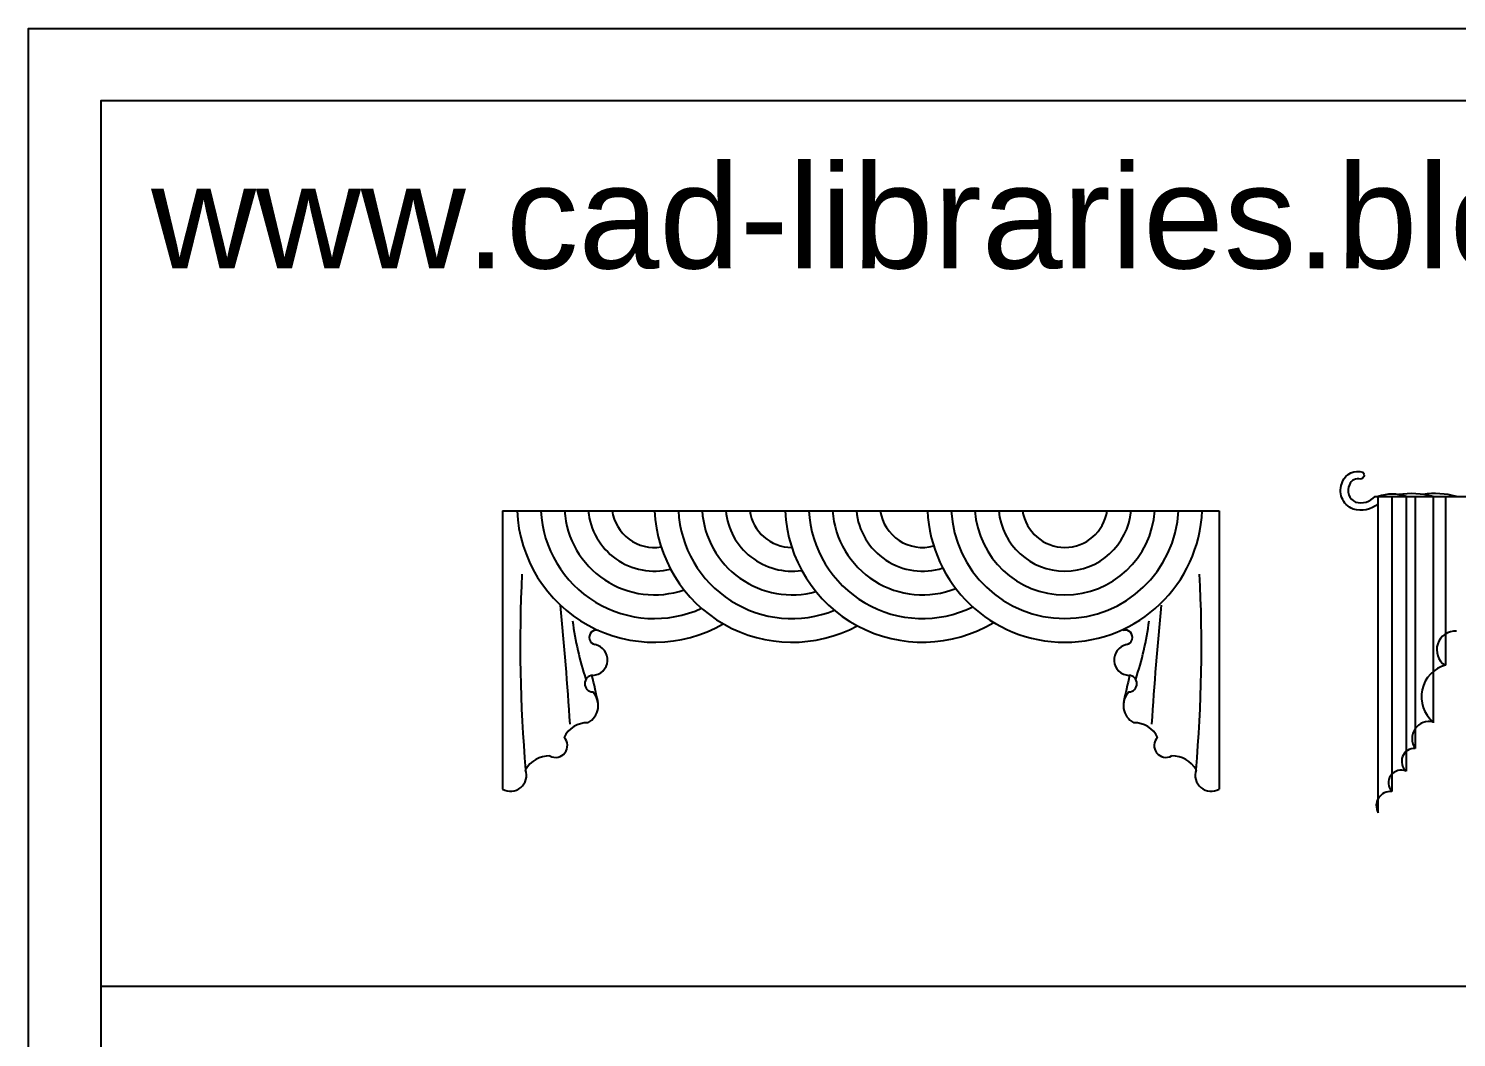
# Model space of a CAD drawing. Header units: inches. Extents: x 10 to 52.5, y 12.6 to 37.4.
# Drawn here: x 31.53 to 38.19, y 32.66 to 37.37 of the extents above; entities that cross this region are included whole.
import ezdxf

# ---------------------------------------------------------------- set-up
doc = ezdxf.new("R2010")
doc.units = ezdxf.units.IN
doc.header["$MEASUREMENT"] = 0
for name, color, linetype in [('02', 2, 'Continuous'), ('4', 4, 'Continuous'), ('kadrbm', 4, 'Continuous')]:
    doc.layers.add(name, color=color, linetype=linetype)
doc.styles.add('bmmm', font='swissel.ttf')

# ---------------------------------------------------------------- blocks, each defined once
blk = doc.blocks.new('kadrbm')
at = {"layer": 'kadrbm', "color": 4}
blk.add_lwpolyline([(0, 0), (0, 24.7972), (21, 24.7972), (21, 0), (0, 0)], close=True, dxfattribs=at)
blk.add_lwpolyline([(20.6631, 0.3257), (20.6631, 24.4603), (0.3369, 24.4603), (0.3369, 0.3257), (20.6631, 0.3257)], dxfattribs=at)
at = {"layer": 'kadrbm', "color": 211, "true_color": 0xf674fb, "style": 'bmmm'}
blk.add_text('www.cad-libraries.blogspot.com', height=0.485134, dxfattribs=at).set_placement((0.5726, 23.6772))

msp = doc.modelspace()

# ---------------------------------------------------------------- linework, layer by layer
at = {"layer": '02'}
for p, q in [((37.8279, 33.7121), (37.8279, 35.1891)), ((37.8917, 35.1891), (37.8917, 33.8112)), ((37.9588, 35.1891), (37.9588, 33.906)), ((38.0008, 35.1891), (38.001, 34.0127)), ((38.0846, 35.1891), (38.0846, 34.1323)), ((38.1433, 35.1891), (38.1433, 34.4015))]:
    msp.add_line(p, q, dxfattribs=at)
for points in [[(37.8279, 35.1541, -0.257218), (37.7112, 35.1295, -0.433393), (37.6619, 35.2573, -0.405118), (37.7571, 35.3019, -0.598141), (37.7457, 35.2688, 0.415475)], [(37.7457, 35.2688, 0.415475), (37.694, 35.2436, 0.433666), (37.723, 35.1625, 0.288961), (37.8136, 35.1891), (40.6111, 35.1891, -0.257218), (40.7277, 35.2137, -0.433393), (40.777, 35.0859, -0.405118), (40.6818, 35.0414, -0.618909), (40.6932, 35.0769, 0.415475), (40.7449, 35.1022, 0.433666), (40.716, 35.1833, 0.299205), (40.6232, 35.1541), (40.5759, 35.1541, -0.238469)]]:
    msp.add_lwpolyline(points, format="xyb", dxfattribs=at)
for centre, radius, start, end in [((37.9833, 34.7946), 0.4073, 75.59924, 98.41012), ((38.0936, 34.8181), 0.3842, 74.91784, 98.36752), ((37.8933, 34.9935), 0.2062, 71.48721, 108.51279), ((34.4488, 35.1502), 0.5314, 183.0448, 294.48574), ((34.4488, 35.1502), 0.4207, 183.8467, 289.1849), ((34.4488, 35.1502), 0.3101, 185.22279, 284.06084), ((34.4488, 35.1502), 0.1994, 188.13702, 279.07777), ((35.0913, 35.1502), 0.5314, 183.0448, 291.88979), ((35.0913, 35.1502), 0.4207, 183.8467, 285.39023), ((35.0913, 35.1502), 0.3101, 185.22279, 278.40057), ((35.0913, 35.1502), 0.1994, 188.13702, 269.72318), ((35.7006, 35.1502), 0.5314, 183.0448, 296.20943), ((35.7006, 35.1502), 0.4207, 183.8467, 291.68171), ((35.7006, 35.1502), 0.3101, 185.22279, 287.76546), ((35.7006, 35.1502), 0.1994, 188.13702, 285.17542), ((36.3653, 35.1502), 0.5314, 183.0448, 356.9552), ((36.3653, 35.1502), 0.4207, 183.8467, 356.1533), ((36.3653, 35.1502), 0.3101, 185.22279, 354.77721), ((36.3653, 35.1502), 0.1994, 188.13702, 351.86298), ((40.5462, 34.4927), 6.724, 177.15601, 184.95528), ((30.2789, 34.4927), 6.724, 355.04472, 2.84399), ((15.1648, 32.8958), 18.9303, 3.72331, 5.41026), ((55.6604, 32.8958), 18.9303, 174.58974, 176.27669), ((35.5623, 34.8066), 1.509, 187.5777, 198.22984), ((35.2629, 34.8066), 1.509, 341.77016, 352.4223), ((38.1887, 34.4729), 0.0869, 86.72611, 236.32611), ((31.4715, 33.6896), 2.7666, 11.16921, 13.87833), ((39.3537, 33.6896), 2.7666, 166.12167, 168.83079), ((38.1836, 34.2533), 0.1536, 105.21014, 229.8632), ((38.0656, 34.0588), 0.0794, 75.28208, 215.5567), ((37.9985, 33.952), 0.0607, 87.61713, 229.20971), ((37.9353, 33.8515), 0.0594, 66.68409, 222.75983), ((37.8865, 33.7444), 0.067, 85.53283, 208.85374)]:
    msp.add_arc(centre, radius, start, end, dxfattribs=at)
at = {"layer": '4'}
for p, q in [((33.7397, 35.1219), (37.0854, 35.1219)), ((33.7397, 35.1219), (33.7397, 33.8223)), ((37.0854, 35.1219), (37.0854, 33.8223)), ((31.8636, 32.902), (52.1898, 32.902))]:
    msp.add_line(p, q, dxfattribs=at)
for centre, radius, start, end in [((34.4488, 35.1502), 0.642, 182.51965, 300.02675), ((35.0913, 35.1502), 0.642, 182.51965, 298.32819), ((35.7006, 35.1502), 0.642, 182.51965, 301.1754), ((36.3653, 35.1502), 0.642, 182.51965, 357.48035), ((34.1784, 34.5308), 0.0341, 74.10935, 258.8256), ((36.6468, 34.5308), 0.0341, 281.1744, 105.89065), ((34.1577, 34.426), 0.0726, 272.36671, 78.8256), ((36.6675, 34.426), 0.0726, 101.1744, 267.63329), ((34.1623, 34.3147), 0.0388, 92.36671, 267.63329), ((36.6629, 34.3147), 0.0388, 272.36671, 87.63329), ((34.0955, 34.2124), 0.0911, 298.21452, 44.27297), ((36.7297, 34.2124), 0.0911, 135.72703, 241.78548), ((34.1363, 34.0111), 0.121, 88.9122, 154.41051), ((36.6889, 34.0111), 0.121, 25.58949, 91.0878), ((33.9878, 34.0252), 0.0548, 241.04708, 44.23048), ((36.8373, 34.0252), 0.0548, 135.76952, 298.95292), ((33.9559, 33.8546), 0.1227, 87.46894, 152.15872), ((36.8693, 33.8546), 0.1227, 27.84128, 92.53106), ((33.7766, 33.8875), 0.0749, 240.52462, 19.04378), ((37.0486, 33.8875), 0.0749, 160.95622, 299.47538)]:
    msp.add_arc(centre, radius, start, end, dxfattribs=at)

# ---------------------------------------------------------------- block references
at = {"layer": 'kadrbm'}
msp.add_blockref('kadrbm', (31.5267, 12.5763), dxfattribs=at)

doc.saveas('drawing.dxf')
